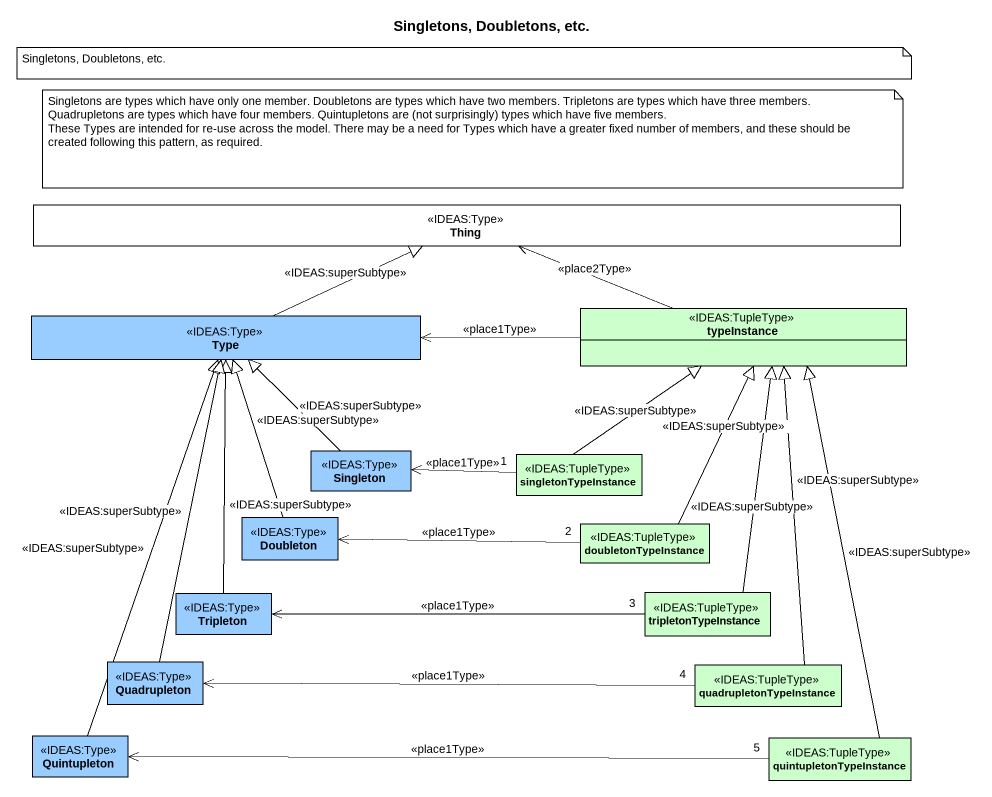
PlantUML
@startuml
title Singletons, Doubletons, etc.
hide circle
hide empty members
class Thing <<IDEAS:Type>> #FFFFFF
class Type <<IDEAS:Type>> #99CCFF
class typeInstance <<IDEAS:TupleType>> #CCFFCC
class Singleton <<IDEAS:Type>> #99CCFF
class singletonTypeInstance <<IDEAS:TupleType>> #CCFFCC
class Doubleton <<IDEAS:Type>> #99CCFF
class doubletonTypeInstance <<IDEAS:TupleType>> #CCFFCC
class Tripleton <<IDEAS:Type>> #99CCFF
class tripletonTypeInstance <<IDEAS:TupleType>> #CCFFCC
class Quadrupleton <<IDEAS:Type>> #99CCFF
class quadrupletonTypeInstance <<IDEAS:TupleType>> #CCFFCC
class Quintupleton <<IDEAS:Type>> #99CCFF
class quintupletonTypeInstance <<IDEAS:TupleType>> #CCFFCC
Type -right-|> Thing : <<IDEAS:superSubtype>>
typeInstance -left-> Thing : <<place2Type>>
typeInstance -left-> Type : <<place1Type>>
Singleton -up-|> Type : <<IDEAS:superSubtype>>
singletonTypeInstance -up-|> typeInstance : <<IDEAS:superSubtype>>
singletonTypeInstance "1" -left-> Singleton : <<place1Type>>
Doubleton -up-|> Type : <<IDEAS:superSubtype>>
doubletonTypeInstance -up-|> typeInstance : <<IDEAS:superSubtype>>
doubletonTypeInstance "2" -left-> Doubleton : <<place1Type>>
Tripleton -up-|> Type : <<IDEAS:superSubtype>>
tripletonTypeInstance -up-|> typeInstance : <<IDEAS:superSubtype>>
tripletonTypeInstance "3" -left-> Tripleton : <<place1Type>>
Quadrupleton -up-|> Type : <<IDEAS:superSubtype>>
quadrupletonTypeInstance -up-|> typeInstance : <<IDEAS:superSubtype>>
quadrupletonTypeInstance "4" -left-> Quadrupleton : <<place1Type>>
Quintupleton -up-|> Type : <<IDEAS:superSubtype>>
quintupletonTypeInstance -up-|> typeInstance : <<IDEAS:superSubtype>>
quintupletonTypeInstance "5" -left-> Quintupleton : <<place1Type>>
note as N1
  Singletons, Doubletons, etc.
end note
note as N2
  Singletons are types which have only one member. Doubletons are types which have two members. Tripletons are types which have three members. Quadrupletons are types which have four members. Quintupletons are (not surprisingly) types which have five members.
  These Types are intended for re-use across the model. There may be a need for Types which have a greater fixed number of members, and these should be created following this pattern, as required.
end note
@enduml
